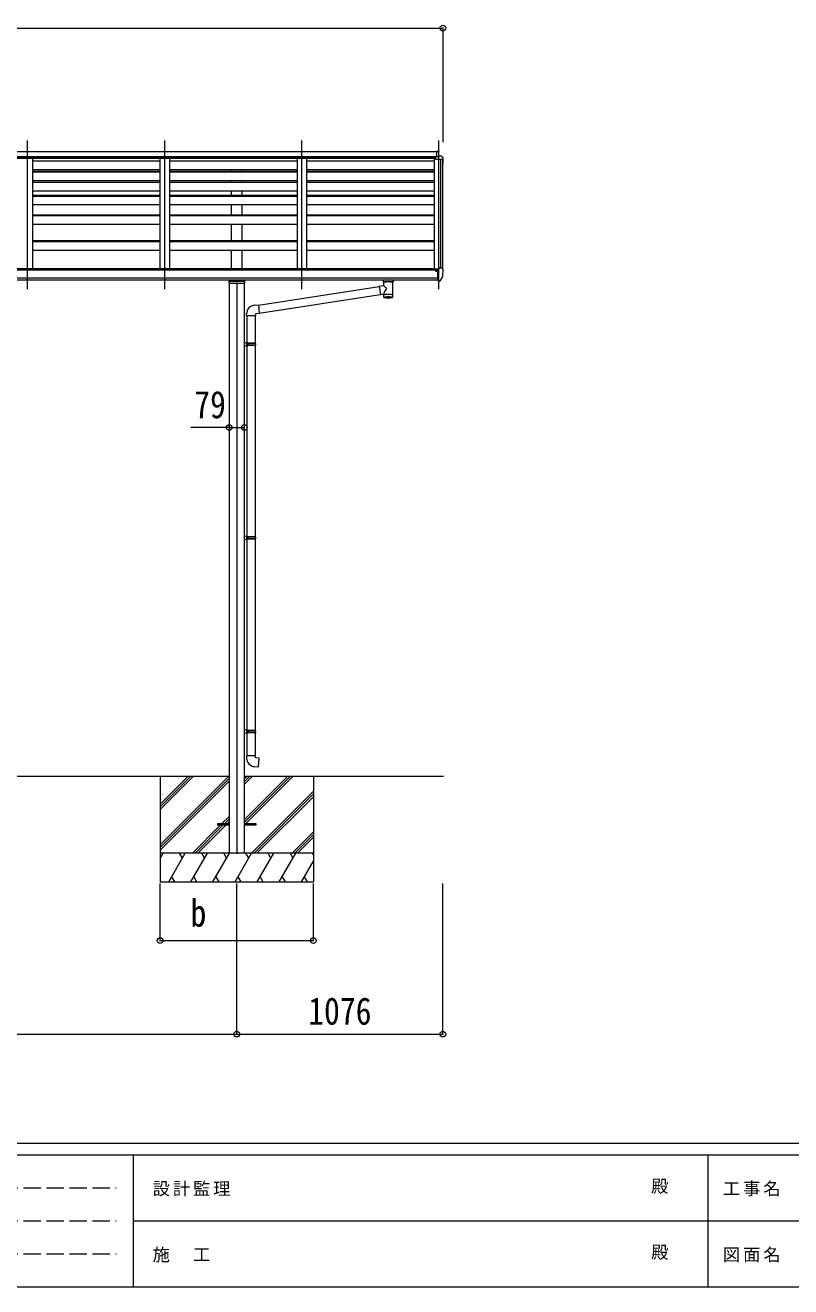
# Model space of a CAD drawing. Units: millimetres at full size. Extents: x -8385 to 8479, y -5853 to 5787.
# Drawn here: x -3966 to 31, y -5853 to 737 of the extents above; entities that cross this region are included whole.
import ezdxf
from ezdxf.enums import TextEntityAlignment as Align

# ---------------------------------------------------------------- set-up
doc = ezdxf.new("R2010")
doc.units = ezdxf.units.MM
doc.header["$LTSCALE"] = 30
doc.header["$PDMODE"] = 32
doc.header["$PDSIZE"] = 30
doc.linetypes.add('DASHED3', pattern=[4, 3, -1])
for name, color, linetype, lineweight in [('0-0_0', 7, 'Continuous', 9), ('0-1_本体', 4, 'Continuous', 9), ('0-2_部品', 7, 'Continuous', 9), ('0-8_PARTS2', 2, 'Continuous', 9), ('0-A_寸法', 6, 'Continuous', 9), ('F-0_240', 7, 'Continuous', 9)]:
    doc.layers.add(name, color=color, linetype=linetype, lineweight=lineweight)
doc.styles.add('ＭＳ ゴシック', font='')
doc.styles.get('ＭＳ ゴシック').set_extended_font_data('MS Gothic')

msp = doc.modelspace()

# ---------------------------------------------------------------- linework, layer by layer
at = {"layer": '0-0_0'}
for p, q in [((-2901.42, -3187.61), (-5722.42, -3187.61)), ((-3261.92, -3187.61), (-3261.92, -3737.61)), ((-3261.92, -3543.92), (-2905.61, -3187.61)), ((-3261.92, -3331.78), (-3117.74, -3187.61)), ((-3261.92, -3345.93), (-3103.6, -3187.61)), ((-3261.92, -3360.07), (-3089.45, -3187.61)), ((-3261.92, -3558.06), (-2901.42, -3197.56)), ((-3261.92, -3572.2), (-2901.42, -3211.7)), ((-1782.11, -3187.61), (-2822.42, -3187.61)), ((-2822.42, -3412.78), (-2597.24, -3187.61)), ((-2822.42, -3426.93), (-2583.1, -3187.61)), ((-2822.42, -3228.94), (-2781.09, -3187.61)), ((-2822.42, -3214.8), (-2795.23, -3187.61)), ((-2822.42, -3200.65), (-2809.37, -3187.61)), ((-2814.46, -3433.11), (-2568.95, -3187.61)), ((-2461.92, -3187.61), (-2461.92, -3737.61)), ((-2785.11, -3587.61), (-2461.92, -3264.42)), ((-2770.97, -3587.61), (-2461.92, -3278.56)), ((-2756.82, -3587.61), (-2461.92, -3292.7)), ((-2938.97, -3433.11), (-2901.42, -3395.55)), ((-2924.83, -3433.11), (-2901.42, -3409.69)), ((-2910.69, -3433.11), (-2901.42, -3423.83)), ((-3093.47, -3587.61), (-2947.97, -3442.11)), ((-3079.33, -3587.61), (-2933.83, -3442.11)), ((-3065.19, -3587.61), (-2919.69, -3442.11)), ((-2572.97, -3587.61), (-2461.92, -3476.55)), ((-2558.83, -3587.61), (-2461.92, -3490.69)), ((-2544.69, -3587.61), (-2461.92, -3504.83)), ((-2461.92, -3587.61), (-3261.92, -3587.61)), ((-3261.92, -3615.11), (-3246.04, -3587.61)), ((-3217.17, -3737.61), (-3130.57, -3587.61)), ((-3145.57, -3613.59), (-3160.57, -3587.61)), ((-3101.7, -3737.61), (-3015.1, -3587.61)), ((-3030.1, -3613.59), (-3045.1, -3587.61)), ((-2986.23, -3737.61), (-2899.63, -3587.61)), ((-2914.63, -3613.59), (-2929.63, -3587.61)), ((-2870.76, -3737.61), (-2784.16, -3587.61)), ((-2799.16, -3613.59), (-2814.16, -3587.61)), ((-2755.29, -3737.61), (-2668.69, -3587.61)), ((-2683.69, -3613.59), (-2698.69, -3587.61)), ((-2639.82, -3737.61), (-2553.22, -3587.61)), ((-2583.22, -3587.61), (-2568.22, -3613.59)), ((-2467.75, -3587.61), (-2461.92, -3597.71)), ((-2524.35, -3737.61), (-2461.92, -3629.47)), ((-3261.92, -3737.61), (-2461.92, -3737.61)), ((-3202.17, -3711.63), (-3187.17, -3737.61)), ((-3086.7, -3711.63), (-3071.7, -3737.61)), ((-2971.23, -3711.63), (-2956.23, -3737.61)), ((-2855.76, -3711.63), (-2840.76, -3737.61)), ((-2740.29, -3711.63), (-2725.29, -3737.61)), ((-2624.82, -3711.63), (-2609.82, -3737.61)), ((-2509.35, -3711.63), (-2494.35, -3737.61))]:
    msp.add_line(p, q, dxfattribs=at)
at = {"layer": '0-1_本体'}
for p, q in [((-6804.42, 77.75), (-1819.42, 77.75)), ((-6804.42, 50.63), (-1819.42, 50.63)), ((-6801.42, 48.37), (-1822.42, 48.37)), ((-6801.42, 42.73), (-1822.42, 42.73)), ((-6801.42, 41.83), (-1822.42, 41.83)), ((-3928.92, 41.83), (-3928.92, -535.07)), ((-3262.91, 26.37), (-3928.92, 26.37)), ((-3262.92, 41.83), (-3262.92, -535.07)), ((-3212.92, 41.83), (-3212.92, -535.07)), ((-2546.91, 26.37), (-3212.92, 26.37)), ((-2546.92, 41.83), (-2546.92, -535.07)), ((-2496.92, 41.83), (-2496.92, -535.07)), ((-1830.91, 26.37), (-2496.92, 26.37)), ((-1830.91, 41.83), (-1830.91, -536.73)), ((-1795.62, -531.59), (-1795.62, 34.86)), ((-1785.92, -538.13), (-1785.92, 34.23)), ((-3262.91, -18.15), (-3928.92, -18.15)), ((-3262.91, -20.15), (-3928.92, -20.15)), ((-3928.92, -26.86), (-3262.92, -26.86)), ((-3928.92, -29.38), (-3262.92, -29.38)), ((-2546.91, -18.15), (-3212.92, -18.15)), ((-2546.91, -20.15), (-3212.92, -20.15)), ((-3212.92, -26.86), (-2546.92, -26.86)), ((-3212.92, -29.38), (-2546.92, -29.38)), ((-2889.42, -26.86), (-2889.42, -20.15)), ((-2834.42, -26.86), (-2834.42, -20.15)), ((-1830.91, -18.15), (-2496.92, -18.15)), ((-1830.91, -20.15), (-2496.92, -20.15)), ((-2496.92, -26.86), (-1830.92, -26.86)), ((-2496.92, -29.38), (-1830.92, -29.38)), ((-3928.92, -74.13), (-3262.92, -74.13)), ((-3928.92, -82.69), (-3262.92, -82.69)), ((-3262.92, -85.22), (-3928.92, -85.22)), ((-3262.92, -129.96), (-3928.92, -129.96)), ((-3212.92, -74.13), (-2546.92, -74.13)), ((-3212.92, -82.69), (-2546.92, -82.69)), ((-2546.92, -85.22), (-3212.92, -85.22)), ((-2546.92, -129.96), (-3212.92, -129.96)), ((-2889.42, -82.69), (-2889.42, -74.15)), ((-2889.42, -151.34), (-2889.42, -129.96)), ((-2834.42, -82.69), (-2834.42, -74.15)), ((-2834.42, -151.34), (-2834.42, -129.96)), ((-2496.92, -74.13), (-1830.92, -74.13)), ((-2496.92, -82.69), (-1830.92, -82.69)), ((-1830.92, -85.22), (-2496.92, -85.22)), ((-1830.92, -129.96), (-2496.92, -129.96)), ((-3928.92, -151.34), (-3262.92, -151.34)), ((-3928.92, -155.18), (-3262.92, -155.18)), ((-3212.92, -151.34), (-2546.92, -151.34)), ((-3212.92, -155.18), (-2546.92, -155.18)), ((-2496.92, -151.34), (-1830.92, -151.34)), ((-2496.92, -155.18), (-1830.92, -155.18)), ((-3928.92, -199.67), (-3262.92, -199.67)), ((-3928.92, -253.18), (-3262.92, -253.18)), ((-3262.92, -258.54), (-3928.92, -258.54)), ((-3212.92, -199.67), (-2546.92, -199.67)), ((-3212.92, -253.18), (-2546.92, -253.18)), ((-2546.92, -258.54), (-3212.92, -258.54)), ((-2889.42, -253.18), (-2889.42, -199.67)), ((-2834.42, -253.18), (-2834.42, -199.67)), ((-2496.92, -199.67), (-1830.92, -199.67)), ((-2496.92, -253.18), (-1830.92, -253.18)), ((-1830.92, -258.54), (-2496.92, -258.54)), ((-3928.92, -302.6), (-3262.92, -302.6)), ((-3212.92, -302.6), (-2546.92, -302.6)), ((-2889.42, -388.12), (-2889.42, -302.6)), ((-2834.42, -388.12), (-2834.42, -302.6)), ((-2496.92, -302.6), (-1830.92, -302.6)), ((-3928.92, -388.12), (-3262.92, -388.12)), ((-3262.92, -394.94), (-3928.92, -394.94)), ((-3212.92, -388.12), (-2546.92, -388.12)), ((-2546.92, -394.94), (-3212.92, -394.94)), ((-2496.92, -388.12), (-1830.92, -388.12)), ((-1830.92, -394.94), (-2496.92, -394.94)), ((-3928.92, -438.48), (-3262.92, -438.48)), ((-3212.92, -438.48), (-2546.92, -438.48)), ((-2889.42, -531.36), (-2889.42, -438.48)), ((-2834.42, -531.36), (-2834.42, -438.48)), ((-2496.92, -438.48), (-1830.92, -438.48)), ((-1812.42, -541.69), (-6811.42, -541.69)), ((-6811.42, -582.92), (-1812.42, -582.92)), ((-1835.92, -534.99), (-6787.92, -534.99)), ((-1835.92, -541.69), (-1835.92, -534.99)), ((-1807.42, -536.73), (-1830.92, -536.73)), ((-1812.42, -594.77), (-6811.42, -594.69)), ((-2901.42, -610.52), (-2901.42, -3587.61)), ((-2822.42, -610.52), (-2822.42, -3587.61))]:
    msp.add_line(p, q, dxfattribs=at)
msp.add_circle((-1819.89, -546.43), 3, dxfattribs=at)
at = {"layer": '0-2_部品'}
for p, q in [((-1819.42, 79.02), (-1807.42, 79.75)), ((-1819.42, 79.02), (-1819.42, 50.52)), ((-1807.42, 79.76), (-1805.92, 79.76)), ((-1807.42, 79.76), (-1807.42, 78.04)), ((-1807.42, 78.04), (-1807.42, 78.03)), ((-1805.92, 79.76), (-1805.92, 77.36)), ((-1805.92, 51.27), (-1805.92, 77.36)), ((-1805.92, 51.27), (-1822.42, 48.78)), ((-1822.42, 34.86), (-1822.42, 48.78)), ((-1791.33, 36.36), (-1822.42, 36.36)), ((-1791.33, 34.86), (-1822.42, 34.86)), ((-1819.42, 51.99), (-1805.92, 52.82)), ((-1819.42, 51.79), (-1805.92, 52.54)), ((-1819.42, 50.52), (-1805.92, 51.27)), ((-1793.92, 52.92), (-1805.92, 52.92)), ((-1793.92, 52.92), (-1791.58, 52.78)), ((-1786.84, 34.61), (-1791.41, 34.86)), ((-1786.76, 36.11), (-1791.33, 36.36)), ((-1790.83, 52.35), (-1786.76, 46.55)), ((-1785.42, 32.48), (-1785.42, 33.11)), ((-1783.92, 32.48), (-1783.92, 43.55)), ((-1817.42, -545.45), (-1817.72, -545.45)), ((-1816.89, -545.45), (-1817.42, -545.45)), ((-1812.42, -540.27), (-1805.92, -539.87)), ((-1807.42, -531.45), (-1805.92, -531.45)), ((-1807.42, -531.45), (-1807.42, -537.62)), ((-1805.92, -599.03), (-1805.92, -530.54)), ((-1798.29, -597.22), (-1788.55, -581.84)), ((-1790.83, -531.1), (-1786.76, -536.91)), ((-1783.92, -539.91), (-1783.92, -540.54)), ((-2823.42, -601.26), (-2900.42, -601.26)), ((-2748.33, -725.72), (-2118.71, -628.04)), ((-2119.04, -626.03), (-2093.82, -622.11)), ((-2119.04, -626.03), (-2112.02, -671.29)), ((-2097.92, -600.05), (-2097.92, -593.93)), ((-2093.82, -622.12), (-2093.82, -604.54)), ((-2048.02, -604.55), (-2048, -684.84)), ((-2043.92, -600.05), (-2043.92, -593.93)), ((-1812.42, -595.84), (-1806.92, -595.84)), ((-1806.42, -596.84), (-1806.92, -595.84)), ((-1805.92, -596.84), (-1806.42, -596.84)), ((-1804.42, -598.94), (-1805.92, -599.03)), ((-1804.42, -598.94), (-1800.71, -598.72)), ((-2769.34, -725.6), (-2748.5, -723.77)), ((-2744.66, -767.65), (-2112.27, -669.55)), ((-2093.82, -668.46), (-2112.02, -671.29)), ((-2093.83, -684.84), (-2093.82, -668.21)), ((-2810.42, -781.34), (-2810.42, -770.43)), ((-2764.42, -781.34), (-2810.42, -781.34)), ((-2808.42, -781.34), (-2808.42, -921.7)), ((-2766.42, -781.34), (-2766.42, -924.25)), ((-2806.42, -921.75), (-2822.42, -921.28)), ((-2822.42, -921.28), (-2822.42, -939.23)), ((-2806.42, -923.75), (-2806.42, -921.75)), ((-2806.42, -938.75), (-2822.42, -939.23)), ((-2806.42, -923.75), (-2808.42, -923.75)), ((-2765.42, -924.25), (-2808.42, -924.25)), ((-2764.42, -926.25), (-2808.42, -926.25)), ((-2764.42, -934.25), (-2808.42, -934.25)), ((-2765.42, -936.25), (-2808.42, -936.25)), ((-2808.42, -938.81), (-2808.42, -1933.07)), ((-2806.42, -938.75), (-2806.42, -936.75)), ((-2803.94, -926.25), (-2803.51, -924.25)), ((-2766.42, -936.25), (-2766.42, -1935.63)), ((-2764.42, -926.25), (-2765.42, -924.25)), ((-2764.42, -934.25), (-2765.42, -936.25)), ((-2764.42, -926.25), (-2764.42, -934.25)), ((-2806.42, -1933.13), (-2822.42, -1932.66)), ((-2822.42, -1932.66), (-2822.42, -1950.6)), ((-2806.42, -1950.13), (-2822.42, -1950.6)), ((-2806.42, -1935.13), (-2808.42, -1935.13)), ((-2765.42, -1935.63), (-2808.42, -1935.63)), ((-2764.42, -1937.63), (-2808.42, -1937.63)), ((-2764.42, -1945.63), (-2808.42, -1945.63)), ((-2765.42, -1947.63), (-2808.42, -1947.63)), ((-2808.42, -1950.19), (-2808.42, -2944.45)), ((-2806.42, -1935.13), (-2806.42, -1933.13)), ((-2806.42, -1950.13), (-2806.42, -1948.13)), ((-2803.94, -1937.63), (-2803.51, -1935.63)), ((-2766.42, -1947.63), (-2766.42, -2947)), ((-2764.42, -1937.63), (-2765.42, -1935.63)), ((-2764.42, -1945.63), (-2765.42, -1947.63)), ((-2764.42, -1937.63), (-2764.42, -1945.63)), ((-2806.42, -2944.5), (-2822.42, -2944.03)), ((-2822.42, -2944.03), (-2822.42, -2961.98)), ((-2806.42, -2961.5), (-2822.42, -2961.98)), ((-2806.42, -2946.5), (-2808.42, -2946.5)), ((-2765.42, -2947), (-2808.42, -2947)), ((-2764.42, -2949), (-2808.42, -2949)), ((-2764.42, -2957), (-2808.42, -2957)), ((-2765.42, -2959), (-2808.42, -2959)), ((-2808.41, -2961.56), (-2808.41, -3080.04)), ((-2806.42, -2946.5), (-2806.42, -2944.5)), ((-2806.42, -2961.5), (-2806.42, -2959.5)), ((-2803.94, -2949), (-2803.51, -2947)), ((-2766.41, -2959), (-2766.41, -3080.04)), ((-2764.42, -2949), (-2765.42, -2947)), ((-2764.42, -2957), (-2765.42, -2959)), ((-2764.42, -2949), (-2764.42, -2957)), ((-2764.42, -3080.04), (-2810.42, -3080.04)), ((-2810.42, -3080.04), (-2810.42, -3090.96)), ((-2764.42, -3090.04), (-2764.42, -3080.04))]:
    msp.add_line(p, q, dxfattribs=at)
at = {"layer": '0-2_部品', "color": 4}
for p, q in [((-2961.92, -3433.11), (-2901.42, -3433.11)), ((-2961.92, -3433.11), (-2961.92, -3442.11)), ((-2901.42, -3442.11), (-2961.92, -3442.11)), ((-2822.42, -3433.11), (-2761.92, -3433.11)), ((-2761.92, -3442.11), (-2822.42, -3442.11)), ((-2761.92, -3433.11), (-2761.92, -3442.11))]:
    msp.add_line(p, q, dxfattribs=at)
at = {"layer": '0-2_部品'}
for points in [[(-1819.42, 77.86), (-1815.81, 77.91), (-1807.42, 78.03)], [(-1822.42, -543.83), (-1822.42, -545.45), (-1822.89, -545.45)], [(-1817.72, -544.26), (-1817.72, -545.45), (-1822.42, -545.45)], [(-1812.42, -595.84), (-1812.42, -537.62), (-1807.42, -537.62)], [(-1805.92, -585.15), (-1809.08, -584.74), (-1812.42, -584.31)], [(-1805.92, -530.54), (-1793.92, -530.54), (-1791.58, -530.68)], [(-2903.42, -593.93), (-2903.42, -610.52), (-2820.42, -610.52), (-2820.42, -593.93)], [(-2097.88, -600.1), (-2097.9, -599.75), (-2097.66, -598.79), (-2097.13, -597.91), (-2096.33, -597.07), (-2095.22, -596.27), (-2093.82, -595.55)], [(-2097.88, -599.99), (-2097.9, -600.35), (-2097.66, -601.3), (-2097.13, -602.19), (-2096.33, -603.03), (-2095.22, -603.82), (-2093.82, -604.55)], [(-2048.02, -595.56), (-2047.78, -595.65), (-2046.43, -596.39), (-2045.32, -597.23), (-2044.56, -598.1), (-2044.1, -599), (-2043.93, -599.89)], [(-2048.02, -604.54), (-2047.78, -604.44), (-2046.43, -603.71), (-2045.32, -602.86), (-2044.56, -601.99), (-2044.1, -601.09), (-2043.93, -600.21)], [(-2748.5, -723.77), (-2744.49, -769.6), (-2764.42, -771.34), (-2764.42, -781.34)], [(-2806.42, -936.75), (-2808.42, -936.75), (-2808.42, -923.75)], [(-2803.94, -926.25), (-2803.94, -934.25), (-2803.51, -936.25)], [(-2806.42, -1948.13), (-2808.42, -1948.13), (-2808.42, -1935.13)], [(-2803.94, -1937.63), (-2803.94, -1945.63), (-2803.51, -1947.63)], [(-2806.42, -2959.5), (-2808.42, -2959.5), (-2808.42, -2946.5)], [(-2803.94, -2949), (-2803.94, -2957), (-2803.51, -2959)], [(-2769.34, -3135.78), (-2748.5, -3137.61), (-2744.49, -3091.78), (-2764.42, -3090.04)]]:
    msp.add_lwpolyline(points, dxfattribs=at)
for centre, radius, start, end in [((-1791.64, 51.78), 1, 35, 86.5), ((-1786.92, 33.11), 1.5, 0, 87), ((-1786.92, 43.55), 3, 0, 87), ((-1786.92, 33.11), 3, 0, 87), ((-1985.92, 32.48), 202, 351.9307, 0), ((-1985.92, 32.48), 200.5, 355.95279, 0), ((-1819.92, -545.45), 2.5, 28.35764, 180), ((-1819.92, -545.45), 2.5, 0, 28.35764), ((-1791.65, -531.68), 1, 35, 86.5), ((-1791.15, -580.34), 3, 330, 348.16652), ((-1976.41, -540.53), 192.49, 347.8767, 359.9992), ((-1786.92, -539.91), 3, 0, 87), ((-2079.7, -650.86), 57.09, 91.43272, 104.31561), ((-2064.64, -663.21), 69.68, 76.17896, 85.0206), ((-1800.89, -595.72), 3, 273.5, 330), ((-2765.42, -770.43), 45, 95, 180), ((-2765.42, -3090.96), 45, 180, 265)]:
    msp.add_arc(centre, radius, start, end, dxfattribs=at)
for centre, major_axis, ratio, start_param, end_param in [((-1849.25, 77.11), (43.33, 0.25), 0.060879, 6.2828271, 6.5467158), ((-2070.91, -641.67), (22.81, 26.62), 0.234429, 1.6855472, 3.1268519), ((-2073.47, -644.32), (-20.32, 22.25), 0.045535, 0.0389954, 1.3075346), ((-2070.92, -605.74), (-22.91, -0.42), 0.072511, 4.711586, 6.2823824), ((-2070.89, -604.11), (-22.91, -0.42), 0.072511, 4.711586, 6.2823824), ((-2070.94, -604.12), (22.92, -0.42), 0.07247, 0.0008089, 1.5716053), ((-2070.94, -605.74), (22.92, -0.42), 0.07247, 0.0008089, 1.5716053), ((-2059.92, -600.05), (16, 0), 0.361356, 0, 0.0194874), ((-2059.92, -600.05), (16, 0), 0.361356, 6.2636979, 6.2831853), ((-2070.92, -684.84), (-22.92, 0), 0.101955, 3.1415499, 6.2833984), ((-2070.92, -684.84), (-22.92, 0), 0.101955, 6.2829723, 9.4248207), ((-2070.92, -672.4), (-22.91, 0), 0.122865, 3.1415927, 6.2831853)]:
    msp.add_ellipse(centre, major_axis=major_axis, ratio=ratio, start_param=start_param, end_param=end_param, dxfattribs=at)
at = {"layer": '0-8_PARTS2', "color": 6}
for p, q in [((-6837.92, 721.96), (-1785.92, 721.96)), ((-2901.42, -1364.73), (-2822.42, -1364.73))]:
    msp.add_line(p, q, dxfattribs=at)
at = {"layer": '0-8_PARTS2'}
for p, q in [((-3953.92, -641.09), (-3953.92, 134.78)), ((-3237.92, -641.09), (-3237.92, 134.78)), ((-2521.92, -641.09), (-2521.92, 134.78)), ((-1805.92, -641.09), (-1805.92, 134.78)), ((-2861.92, -607.73), (-2861.92, -3590.4))]:
    msp.add_line(p, q, dxfattribs=at)
at = {"layer": '0-A_寸法'}
for p, q in [((-1785.92, 721.96), (-1785.92, 125.87)), ((-2901.42, -1364.73), (-3101.42, -1364.73)), ((-3261.92, -4044.26), (-3261.92, -3745.61)), ((-2861.92, -4532.79), (-2861.92, -3745.61)), ((-2461.92, -4044.26), (-2461.92, -3745.61)), ((-1785.92, -4532.79), (-1785.92, -3745.61)), ((-3261.92, -4044.26), (-2461.92, -4044.26)), ((-5761.92, -4532.79), (-2861.92, -4532.79)), ((-2861.92, -4532.79), (-1785.92, -4532.79))]:
    msp.add_line(p, q, dxfattribs=at)
for p in [(-1785.92, 721.96), (-2901.42, -1364.73), (-2822.42, -1364.73), (-3261.92, -4044.26), (-2461.92, -4044.26), (-2861.92, -4532.79), (-1785.92, -4532.79)]:
    msp.add_point(p, dxfattribs=at)
at = {"layer": 'F-0_240', "color": 5}
for p, q in [((-8385.45, -5102.66), (8054.55, -5102.66)), ((-8385.45, -5162.66), (5387.79, -5162.66)), ((-3402.21, -5162.66), (-3402.21, -5852.66)), ((-402.21, -5162.66), (-402.21, -5852.66)), ((-3402.21, -5507.66), (2747.79, -5507.66)), ((-8385.45, -5852.66), (8054.55, -5852.66))]:
    msp.add_line(p, q, dxfattribs=at)
at = {"layer": 'F-0_240', "color": 4, "linetype": 'DASHED3'}
for p, q in [((-8295.46, -5335.16), (-3492.21, -5335.16)), ((-8295.46, -5507.66), (-3492.21, -5507.66)), ((-8295.46, -5680.16), (-3492.21, -5680.16))]:
    msp.add_line(p, q, dxfattribs=at)

# ---------------------------------------------------------------- texts
at = {"layer": '0-A_寸法', "color": 7, "style": 'ＭＳ ゴシック', "width": 0.85}
for s, p in [('79', (-3083.92, -1358.73)), ('b', (-3103.17, -4014.26)), ('1076', (-2488.92, -4526.79))]:
    msp.add_text(s, height=143, dxfattribs=at).set_placement(p, align=Align.BOTTOM_LEFT)
at = {"layer": 'F-0_240', "style": 'ＭＳ ゴシック'}
for p in [(-697.92, -5380.16), (-697.92, -5725.16)]:
    msp.add_text('殿', height=65.98, dxfattribs=at).set_placement(p, align=Align.BOTTOM_LEFT)
at = {"layer": 'F-0_240', "char_height": 65.98, "attachment_point": 7, "style": 'ＭＳ ゴシック'}
for s, insert in [('\\T1.17;設計監理', (-3300.89, -5380.16)), ('\\T1.17;工事名', (-323.11, -5380.16)), ('\\T1.17;施\u3000工', (-3300.89, -5725.16)), ('\\T1.17;図面名', (-323.11, -5725.16))]:
    msp.add_mtext(s, dxfattribs=dict(at, insert=insert))

doc.saveas('drawing.dxf')
